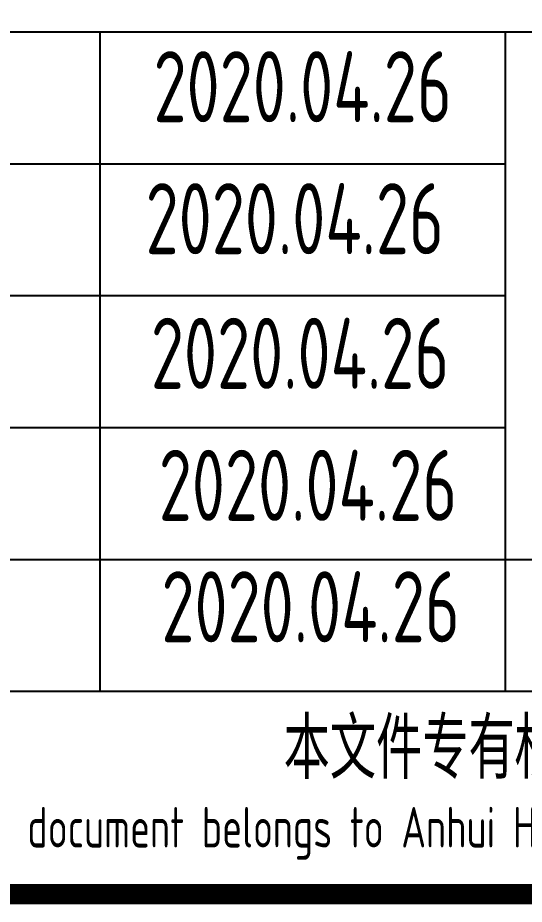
# Model space of a CAD drawing. Extents: x 6250600 to 6678662, y -692028 to -290561.
# Drawn here: x 6375213 to 6377712, y -511192 to -506822 of the extents above; entities that cross this region are included whole.
import ezdxf
from ezdxf.enums import TextEntityAlignment as Align

# ---------------------------------------------------------------- set-up
doc = ezdxf.new("R2010")
doc.units = 0
doc.header["$LTSCALE"] = 1000
doc.header["$MEASUREMENT"] = 0
doc.linetypes.add('2', pattern=[18.5, 12, -3, 0.5, -3])
doc.layers.get('0').update_dxf_attribs({"linetype": 'CONTINUOUS'})
doc.layers.add('PUB_TITLE', color=4, linetype='CONTINUOUS')
doc.styles.add('AHD', font='sceie.shx', dxfattribs={"width": 0.7, "bigfont": 'sceic.shx'})
doc.styles.add('sceie', font='sceie.shx', dxfattribs={"width": 0.7, "bigfont": 'sceic.shx'})

# ---------------------------------------------------------------- blocks, each defined once
blk = doc.blocks.new('qm')
at = {"style": 'sceie', "width": 0.8}
for p in [(-941169.6, -984626.3), (-941208.7, -985276.9), (-941182.6, -985940.5), (-941143.6, -986591.1), (-941130.5, -987189.7)]:
    blk.add_attdef('2020.04.26', text='', height=350, dxfattribs=at).set_placement(p, align=Align.MIDDLE)

msp = doc.modelspace()

# ---------------------------------------------------------------- linework, layer by layer
for p, q in [((6372119.6, -506891.8), (6390119.6, -506891.8)), ((6375619.6, -510141.8), (6375619.6, -506891.8)), ((6377619.6, -510141.8), (6377619.6, -506891.8)), ((6372119.6, -507541.8), (6377619.6, -507541.8)), ((6372119.6, -508191.8), (6377619.6, -508191.8)), ((6372119.6, -508841.8), (6377619.6, -508841.8)), ((6372119.6, -509491.8), (6390119.6, -509491.8)), ((6372119.6, -510141.8), (6390119.6, -510141.8)), ((6372119.6, -511141.8), (6390119.6, -511141.8))]:
    msp.add_line(p, q)
at = {"layer": 'PUB_TITLE', "color": 4, "const_width": 100}
msp.add_lwpolyline([(6334219.6, -511141.8), (6390119.6, -511141.8), (6390119.6, -471141.8), (6334219.6, -471141.8)], close=True, dxfattribs=at)

# ---------------------------------------------------------------- block references
at = {"color": 4, "linetype": '2'}
ref = msp.add_blockref('qm', (7317788.5, 477464.7), dxfattribs=at)
ref.add_attrib('2020.04.26', '2020.04.26', dxfattribs={"height": 350, "style": 'sceie', "width": 0.8}).set_placement((6376658, -509725), align=Align.MIDDLE)
ref.add_attrib('2020.04.26', '2020.04.26', dxfattribs={"height": 350, "style": 'sceie', "width": 0.8}).set_placement((6376645, -509126.4), align=Align.MIDDLE)
ref.add_attrib('2020.04.26', '2020.04.26', dxfattribs={"height": 350, "style": 'sceie', "width": 0.8}).set_placement((6376605.9, -508475.8), align=Align.MIDDLE)
ref.add_attrib('2020.04.26', '2020.04.26', dxfattribs={"height": 350, "style": 'sceie', "width": 0.8}).set_placement((6376579.9, -507812.2), align=Align.MIDDLE)
ref.add_attrib('2020.04.26', '2020.04.26', dxfattribs={"height": 350, "style": 'sceie', "width": 0.8}).set_placement((6376618.9, -507161.6), align=Align.MIDDLE)

# ---------------------------------------------------------------- texts
at = {"style": 'AHD', "width": 0.8}
for s, height, p in [('本文件专有权属安徽华东化工医药工程有限责任公司所有,未经许可不得复制或转让给第三方', 300, (6381119.6, -510441.8)), ('本文件专有权属安徽华东化工医药工程有限责任公司所有,未经许可不得复制或转让给第三方', 300, (6381119.6, -510441.8)), ('The proprietary right of this document belongs to Anhui Huadong Chemical And Medical Engineering  Co.,Ltd.  and any replication or transfer to the 3rd. side is forbidden without its permission. ', 200, (6381119.6, -510841.8)), ('The proprietary right of this document belongs to Anhui Huadong Chemical And Medical Engineering  Co.,Ltd.  and any replication or transfer to the 3rd. side is forbidden without its permission. ', 200, (6381119.6, -510841.8))]:
    msp.add_text(s, height=height, dxfattribs=at).set_placement(p, align=Align.MIDDLE)

doc.saveas('drawing.dxf')
